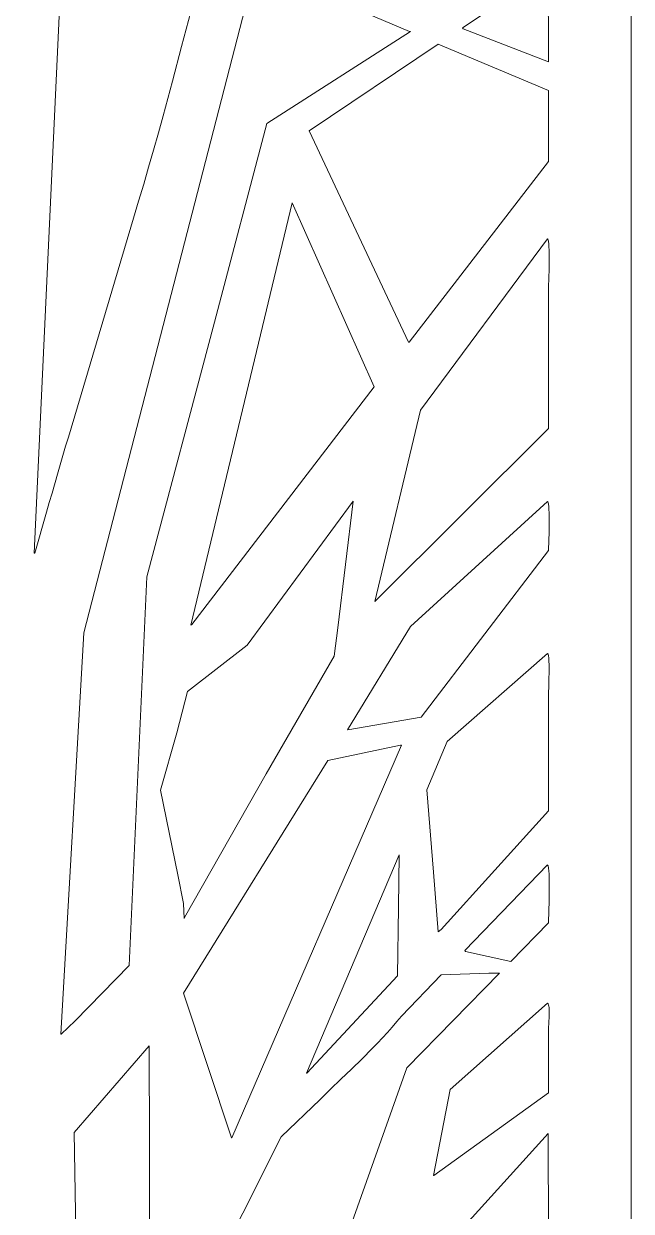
# Model space of a CAD drawing. Header units: centimetres. Extents: x 14.8 to 20.7, y -2.9 to 9.
# Drawn here: x 18.05 to 20.72, y 1.11 to 6.33 of the extents above; entities that cross this region are included whole.
import ezdxf

# ---------------------------------------------------------------- set-up
doc = ezdxf.new("R2010")
doc.units = ezdxf.units.CM
doc.header["$MEASUREMENT"] = 0
doc.layers.add('layer 1', color=7, linetype='Continuous')

msp = doc.modelspace()

# ---------------------------------------------------------------- linework, layer by layer
at = {"layer": 'layer 1', "color": 250, "lineweight": 9}
for points, knots in [([(14.76651, 9.00076), (14.76651, 9.00076), (14.76651, 9.00076), (14.76651, 9.00076), (14.76651, 9.00076), (14.76651, 9.00076), (20.71958, 9.00076), (20.71958, 9.00076), (20.71958, 9.00076), (20.71958, 9.00076), (20.71958, 9.00076), (20.71958, 9.00076), (20.71958, 9.00076), (20.71958, 9.00076), (20.71958, -2.92623), (20.71958, -2.92623), (20.71958, -2.92623), (20.71958, -2.92623), (20.71958, -2.92623), (20.71958, -2.92623), (20.71958, -2.92623), (20.71958, -2.92623), (14.76651, -2.92623), (14.76651, -2.92623), (14.76651, -2.92623), (14.76651, -2.92623), (14.76651, -2.92623), (14.76651, -2.92623), (14.76651, -2.92623), (14.76651, -2.92623), (14.76651, 9.00076), (14.76651, 9.00076), (14.76651, 9.00076), (14.76651, 9.00076), (14.76651, 9.00076), (14.76651, 9.00076)], [0, 0, 0, 0, 0.1, 0.1, 0.1, 0.1, 0.2, 0.2, 0.2, 0.2, 0.3, 0.3, 0.3, 0.3, 0.4, 0.4, 0.4, 0.4, 0.5, 0.5, 0.5, 0.5, 0.6, 0.6, 0.6, 0.6, 0.7, 0.7, 0.7, 0.7, 0.8, 0.8, 0.8, 0.8, 1, 1, 1, 1]), ([(18.25016, 7.33868), (18.25016, 7.33868), (18.25016, 7.33868), (18.25016, 7.33868), (18.25016, 7.33868), (18.25016, 7.33868), (18.09477, 3.99979), (18.09477, 3.99979), (18.09477, 3.99979), (18.09477, 3.99979), (18.09477, 3.99979), (18.09477, 3.99979), (18.09477, 3.99979), (18.09477, 3.99979), (18.09687, 3.99979), (18.09687, 3.99979), (18.09687, 3.99979), (18.09687, 3.99979), (18.09687, 3.99979), (18.09687, 3.99979), (18.09687, 3.99979), (18.09687, 3.99979), (18.09897, 3.99979), (18.09897, 3.99979), (18.09897, 3.99979), (18.09897, 3.99979), (18.09897, 3.99979), (18.09897, 3.99979), (18.09897, 3.99979), (18.09897, 3.99979), (18.14935, 4.18074), (18.14935, 4.18074), (18.14935, 4.18074), (18.14935, 4.18074), (18.14935, 4.18074), (18.14935, 4.18074), (18.14935, 4.18074), (18.14935, 4.18074), (18.16196, 4.22281), (18.16196, 4.22281), (18.16196, 4.22281), (18.16196, 4.22281), (18.17404, 4.26438), (18.17404, 4.26438), (18.17404, 4.26438), (18.17404, 4.26438), (18.19766, 4.34749), (18.19766, 4.34749), (18.19766, 4.34749), (18.19766, 4.34749), (18.2213, 4.42953), (18.2213, 4.42953), (18.2213, 4.42953), (18.2213, 4.42953), (18.23335, 4.47056), (18.23335, 4.47056), (18.23335, 4.47056), (18.23335, 4.47056), (18.24597, 4.51105), (18.24597, 4.51105), (18.24597, 4.51105), (18.24597, 4.51105), (18.24597, 4.51105), (18.24597, 4.51105), (18.24597, 4.51105), (18.24597, 4.51105), (18.53154, 5.47252), (18.53154, 5.47252), (18.53154, 5.47252), (18.53154, 5.47252), (18.53154, 5.47252), (18.53154, 5.47252), (18.53154, 5.47252), (18.53154, 5.47252), (18.55412, 5.54721), (18.55412, 5.54721), (18.55412, 5.54721), (18.55412, 5.54721), (18.57669, 5.62191), (18.57669, 5.62191), (18.57669, 5.62191), (18.57669, 5.62191), (18.5982, 5.69712), (18.5982, 5.69712), (18.5982, 5.69712), (18.5982, 5.69712), (18.61974, 5.77233), (18.61974, 5.77233), (18.61974, 5.77233), (18.61974, 5.77233), (18.64123, 5.84754), (18.64123, 5.84754), (18.64123, 5.84754), (18.64123, 5.84754), (18.66223, 5.92327), (18.66223, 5.92327), (18.66223, 5.92327), (18.66223, 5.92327), (18.7032, 6.07478), (18.7032, 6.07478), (18.7032, 6.07478), (18.7032, 6.07478), (18.74361, 6.22731), (18.74361, 6.22731), (18.74361, 6.22731), (18.74361, 6.22731), (18.78404, 6.37983), (18.78404, 6.37983), (18.78404, 6.37983), (18.78404, 6.37983), (18.86331, 6.68646), (18.86331, 6.68646), (18.86331, 6.68646), (18.86331, 6.68646), (18.86331, 6.68646), (18.86331, 6.68646), (18.86331, 6.68646), (18.86331, 6.68646), (18.99139, 7.23981), (18.99139, 7.23981), (18.99139, 7.23981), (18.99139, 7.23981), (18.99139, 7.23981), (18.99139, 7.23981), (18.99139, 7.23981), (18.99139, 7.23981), (18.9893, 7.24402), (18.9893, 7.24402), (18.9893, 7.24402), (18.9893, 7.24402), (18.9893, 7.24402), (18.9893, 7.24402), (18.9893, 7.24402), (18.9893, 7.24402), (18.25016, 7.33868), (18.25016, 7.33868), (18.25016, 7.33868), (18.25016, 7.33868), (18.25016, 7.33868), (18.25016, 7.33868)], [0, 0, 0, 0, 0.0277778, 0.0277778, 0.0277778, 0.0277778, 0.0555556, 0.0555556, 0.0555556, 0.0555556, 0.0833333, 0.0833333, 0.0833333, 0.0833333, 0.1111111, 0.1111111, 0.1111111, 0.1111111, 0.1388889, 0.1388889, 0.1388889, 0.1388889, 0.1666667, 0.1666667, 0.1666667, 0.1666667, 0.1944444, 0.1944444, 0.1944444, 0.1944444, 0.2222222, 0.2222222, 0.2222222, 0.2222222, 0.25, 0.25, 0.25, 0.25, 0.2777778, 0.2777778, 0.2777778, 0.2777778, 0.3055556, 0.3055556, 0.3055556, 0.3055556, 0.3333333, 0.3333333, 0.3333333, 0.3333333, 0.3611111, 0.3611111, 0.3611111, 0.3611111, 0.3888889, 0.3888889, 0.3888889, 0.3888889, 0.4166667, 0.4166667, 0.4166667, 0.4166667, 0.4444444, 0.4444444, 0.4444444, 0.4444444, 0.4722222, 0.4722222, 0.4722222, 0.4722222, 0.5, 0.5, 0.5, 0.5, 0.5277778, 0.5277778, 0.5277778, 0.5277778, 0.5555556, 0.5555556, 0.5555556, 0.5555556, 0.5833333, 0.5833333, 0.5833333, 0.5833333, 0.6111111, 0.6111111, 0.6111111, 0.6111111, 0.6388889, 0.6388889, 0.6388889, 0.6388889, 0.6666667, 0.6666667, 0.6666667, 0.6666667, 0.6944444, 0.6944444, 0.6944444, 0.6944444, 0.7222222, 0.7222222, 0.7222222, 0.7222222, 0.75, 0.75, 0.75, 0.75, 0.7777778, 0.7777778, 0.7777778, 0.7777778, 0.8055556, 0.8055556, 0.8055556, 0.8055556, 0.8333333, 0.8333333, 0.8333333, 0.8333333, 0.8611111, 0.8611111, 0.8611111, 0.8611111, 0.8888889, 0.8888889, 0.8888889, 0.8888889, 0.9166667, 0.9166667, 0.9166667, 0.9166667, 0.9444444, 0.9444444, 0.9444444, 0.9444444, 1, 1, 1, 1]), ([(19.0691, 6.58129), (19.0691, 6.58129), (19.0691, 6.58129), (19.0691, 6.58129), (19.0691, 6.58129), (19.0691, 6.58129), (18.31317, 3.65055), (18.31317, 3.65055), (18.31317, 3.65055), (18.31317, 3.65055), (18.31317, 3.65055), (18.31317, 3.65055), (18.31317, 3.65055), (18.31317, 3.65055), (18.21235, 1.88538), (18.21235, 1.88538), (18.21235, 1.88538), (18.21235, 1.88538), (18.21235, 1.88538), (18.21235, 1.88538), (18.21235, 1.88538), (18.21235, 1.88538), (18.21446, 1.88538), (18.21446, 1.88538), (18.21446, 1.88538), (18.21446, 1.88538), (18.21446, 1.88538), (18.21446, 1.88538), (18.21446, 1.88538), (18.21446, 1.88538), (18.27535, 1.94428), (18.27535, 1.94428), (18.27535, 1.94428), (18.27535, 1.94428), (18.27535, 1.94428), (18.27535, 1.94428), (18.27535, 1.94428), (18.27535, 1.94428), (18.51264, 2.18834), (18.51264, 2.18834), (18.51264, 2.18834), (18.51264, 2.18834), (18.51264, 2.18834), (18.51264, 2.18834), (18.51264, 2.18834), (18.51264, 2.18834), (18.59034, 3.8967), (18.59034, 3.8967), (18.59034, 3.8967), (18.59034, 3.8967), (18.59034, 3.8967), (18.59034, 3.8967), (18.59034, 3.8967), (18.59034, 3.8967), (18.8885, 5.01597), (18.8885, 5.01597), (18.8885, 5.01597), (18.8885, 5.01597), (18.8885, 5.01597), (18.8885, 5.01597), (18.8885, 5.01597), (18.8885, 5.01597), (19.1174, 5.88911), (19.1174, 5.88911), (19.1174, 5.88911), (19.1174, 5.88911), (19.1174, 5.88911), (19.1174, 5.88911), (19.1174, 5.88911), (19.1174, 5.88911), (19.74944, 6.29305), (19.74944, 6.29305), (19.74944, 6.29305), (19.74944, 6.29305), (19.74944, 6.29305), (19.74944, 6.29305), (19.74944, 6.29305), (19.74944, 6.29305), (19.74527, 6.29305), (19.74527, 6.29305), (19.74527, 6.29305), (19.74527, 6.29305), (19.74527, 6.29305), (19.74527, 6.29305), (19.74527, 6.29305), (19.74527, 6.29305), (19.0691, 6.58129), (19.0691, 6.58129), (19.0691, 6.58129), (19.0691, 6.58129), (19.0691, 6.58129), (19.0691, 6.58129)], [0, 0, 0, 0, 0.0416667, 0.0416667, 0.0416667, 0.0416667, 0.0833333, 0.0833333, 0.0833333, 0.0833333, 0.125, 0.125, 0.125, 0.125, 0.1666667, 0.1666667, 0.1666667, 0.1666667, 0.2083333, 0.2083333, 0.2083333, 0.2083333, 0.25, 0.25, 0.25, 0.25, 0.2916667, 0.2916667, 0.2916667, 0.2916667, 0.3333333, 0.3333333, 0.3333333, 0.3333333, 0.375, 0.375, 0.375, 0.375, 0.4166667, 0.4166667, 0.4166667, 0.4166667, 0.4583333, 0.4583333, 0.4583333, 0.4583333, 0.5, 0.5, 0.5, 0.5, 0.5416667, 0.5416667, 0.5416667, 0.5416667, 0.5833333, 0.5833333, 0.5833333, 0.5833333, 0.625, 0.625, 0.625, 0.625, 0.6666667, 0.6666667, 0.6666667, 0.6666667, 0.7083333, 0.7083333, 0.7083333, 0.7083333, 0.75, 0.75, 0.75, 0.75, 0.7916667, 0.7916667, 0.7916667, 0.7916667, 0.8333333, 0.8333333, 0.8333333, 0.8333333, 0.875, 0.875, 0.875, 0.875, 0.9166667, 0.9166667, 0.9166667, 0.9166667, 1, 1, 1, 1]), ([(20.35421, 6.56235), (20.35421, 6.56235), (20.35421, 6.56235), (20.35421, 6.56235), (20.35421, 6.56235), (20.35421, 6.56235), (19.97835, 6.30987), (19.97835, 6.30987), (19.97835, 6.30987), (19.97835, 6.30987), (19.97835, 6.30987), (19.97835, 6.30987), (19.97835, 6.30987), (19.97835, 6.30987), (19.98044, 6.30566), (19.98044, 6.30566), (19.98044, 6.30566), (19.98044, 6.30566), (19.98044, 6.30566), (19.98044, 6.30566), (19.98044, 6.30566), (19.98044, 6.30566), (20.35633, 6.1605), (20.35633, 6.1605), (20.35633, 6.1605), (20.35633, 6.1605), (20.35633, 6.1605), (20.35633, 6.1605), (20.35633, 6.1605), (20.35633, 6.1605), (20.35421, 6.56235), (20.35421, 6.56235), (20.35421, 6.56235), (20.35421, 6.56235), (20.35421, 6.56235), (20.35421, 6.56235)], [0, 0, 0, 0, 0.1, 0.1, 0.1, 0.1, 0.2, 0.2, 0.2, 0.2, 0.3, 0.3, 0.3, 0.3, 0.4, 0.4, 0.4, 0.4, 0.5, 0.5, 0.5, 0.5, 0.6, 0.6, 0.6, 0.6, 0.7, 0.7, 0.7, 0.7, 0.8, 0.8, 0.8, 0.8, 1, 1, 1, 1]), ([(19.87124, 6.23834), (19.87124, 6.23834), (19.87124, 6.23834), (19.87124, 6.23834), (19.87124, 6.23834), (19.87124, 6.23834), (19.30427, 5.85753), (19.30427, 5.85753), (19.30427, 5.85753), (19.30427, 5.85753), (19.30427, 5.85753), (19.30427, 5.85753), (19.30427, 5.85753), (19.30427, 5.85753), (19.74104, 4.92762), (19.74104, 4.92762), (19.74104, 4.92762), (19.74104, 4.92762), (19.74104, 4.92762), (19.74104, 4.92762), (19.74104, 4.92762), (19.74104, 4.92762), (19.74315, 4.92762), (19.74315, 4.92762), (19.74315, 4.92762), (19.74315, 4.92762), (19.74315, 4.92762), (19.74315, 4.92762), (19.74315, 4.92762), (19.74315, 4.92762), (20.35633, 5.7229), (20.35633, 5.7229), (20.35633, 5.7229), (20.35633, 5.7229), (20.35633, 5.7229), (20.35633, 5.7229), (20.35633, 5.7229), (20.35633, 5.7229), (20.35633, 6.03425), (20.35633, 6.03425), (20.35633, 6.03425), (20.35633, 6.03425), (20.35633, 6.03425), (20.35633, 6.03425), (20.35633, 6.03425), (20.35633, 6.03425), (19.87124, 6.23834), (19.87124, 6.23834), (19.87124, 6.23834), (19.87124, 6.23834), (19.87124, 6.23834), (19.87124, 6.23834)], [0, 0, 0, 0, 0.0714286, 0.0714286, 0.0714286, 0.0714286, 0.1428571, 0.1428571, 0.1428571, 0.1428571, 0.2142857, 0.2142857, 0.2142857, 0.2142857, 0.2857143, 0.2857143, 0.2857143, 0.2857143, 0.3571429, 0.3571429, 0.3571429, 0.3571429, 0.4285714, 0.4285714, 0.4285714, 0.4285714, 0.5, 0.5, 0.5, 0.5, 0.5714286, 0.5714286, 0.5714286, 0.5714286, 0.6428571, 0.6428571, 0.6428571, 0.6428571, 0.7142857, 0.7142857, 0.7142857, 0.7142857, 0.7857143, 0.7857143, 0.7857143, 0.7857143, 0.8571429, 0.8571429, 0.8571429, 0.8571429, 1, 1, 1, 1]), ([(19.22868, 5.53984), (19.22868, 5.53984), (19.22868, 5.53984), (19.22868, 5.53984), (19.22868, 5.53984), (19.22868, 5.53984), (18.78354, 3.68422), (18.78354, 3.68422), (18.78354, 3.68422), (18.78354, 3.68422), (18.78354, 3.68422), (18.78354, 3.68422), (18.78354, 3.68422), (18.78354, 3.68422), (18.78772, 3.68634), (18.78772, 3.68634), (18.78772, 3.68634), (18.78772, 3.68634), (18.78772, 3.68634), (18.78772, 3.68634), (18.78772, 3.68634), (18.78772, 3.68634), (19.58985, 4.73196), (19.58985, 4.73196), (19.58985, 4.73196), (19.58985, 4.73196), (19.58985, 4.73196), (19.58985, 4.73196), (19.58985, 4.73196), (19.58985, 4.73196), (19.22868, 5.53984), (19.22868, 5.53984), (19.22868, 5.53984), (19.22868, 5.53984), (19.22868, 5.53984), (19.22868, 5.53984)], [0, 0, 0, 0, 0.1, 0.1, 0.1, 0.1, 0.2, 0.2, 0.2, 0.2, 0.3, 0.3, 0.3, 0.3, 0.4, 0.4, 0.4, 0.4, 0.5, 0.5, 0.5, 0.5, 0.6, 0.6, 0.6, 0.6, 0.7, 0.7, 0.7, 0.7, 0.8, 0.8, 0.8, 0.8, 1, 1, 1, 1]), ([(20.35211, 5.38207), (20.35211, 5.38207), (20.35211, 5.38207), (20.35211, 5.38207), (20.35211, 5.38207), (20.35211, 5.38207), (19.79354, 4.62885), (19.79354, 4.62885), (19.79354, 4.62885), (19.79354, 4.62885), (19.79354, 4.62885), (19.79354, 4.62885), (19.79354, 4.62885), (19.79354, 4.62885), (19.59196, 3.78732), (19.59196, 3.78732), (19.59196, 3.78732), (19.59196, 3.78732), (19.59196, 3.78732), (19.59196, 3.78732), (19.59196, 3.78732), (19.59196, 3.78732), (20.35633, 4.54892), (20.35633, 4.54892), (20.35633, 4.54892), (20.35633, 4.54892), (20.35633, 4.54892), (20.35633, 4.54892), (20.35633, 4.54892), (20.35633, 4.54892), (20.35633, 5.16747), (20.35633, 5.16747), (20.35633, 5.16747), (20.35633, 5.16747), (20.35633, 5.16747), (20.35633, 5.16747), (20.35633, 5.16747), (20.35633, 5.16747), (20.35735, 5.21322), (20.35735, 5.21322), (20.35735, 5.21322), (20.35735, 5.21322), (20.3584, 5.24638), (20.3584, 5.24638), (20.3584, 5.24638), (20.3584, 5.24638), (20.35893, 5.28213), (20.35893, 5.28213), (20.35893, 5.28213), (20.35893, 5.28213), (20.35893, 5.31684), (20.35893, 5.31684), (20.35893, 5.31684), (20.35893, 5.31684), (20.35893, 5.33263), (20.35893, 5.33263), (20.35893, 5.33263), (20.35893, 5.33263), (20.35788, 5.34735), (20.35788, 5.34735), (20.35788, 5.34735), (20.35788, 5.34735), (20.35735, 5.35996), (20.35735, 5.35996), (20.35735, 5.35996), (20.35735, 5.35996), (20.35578, 5.36996), (20.35578, 5.36996), (20.35578, 5.36996), (20.35578, 5.36996), (20.35421, 5.37785), (20.35421, 5.37785), (20.35421, 5.37785), (20.35421, 5.37785), (20.35314, 5.38049), (20.35314, 5.38049), (20.35314, 5.38049), (20.35314, 5.38049), (20.35211, 5.38207), (20.35211, 5.38207), (20.35211, 5.38207), (20.35211, 5.38207), (20.35211, 5.38207), (20.35211, 5.38207)], [0, 0, 0, 0, 0.0454545, 0.0454545, 0.0454545, 0.0454545, 0.0909091, 0.0909091, 0.0909091, 0.0909091, 0.1363636, 0.1363636, 0.1363636, 0.1363636, 0.1818182, 0.1818182, 0.1818182, 0.1818182, 0.2272727, 0.2272727, 0.2272727, 0.2272727, 0.2727273, 0.2727273, 0.2727273, 0.2727273, 0.3181818, 0.3181818, 0.3181818, 0.3181818, 0.3636364, 0.3636364, 0.3636364, 0.3636364, 0.4090909, 0.4090909, 0.4090909, 0.4090909, 0.4545455, 0.4545455, 0.4545455, 0.4545455, 0.5, 0.5, 0.5, 0.5, 0.5454545, 0.5454545, 0.5454545, 0.5454545, 0.5909091, 0.5909091, 0.5909091, 0.5909091, 0.6363636, 0.6363636, 0.6363636, 0.6363636, 0.6818182, 0.6818182, 0.6818182, 0.6818182, 0.7272727, 0.7272727, 0.7272727, 0.7272727, 0.7727273, 0.7727273, 0.7727273, 0.7727273, 0.8181818, 0.8181818, 0.8181818, 0.8181818, 0.8636364, 0.8636364, 0.8636364, 0.8636364, 0.9090909, 0.9090909, 0.9090909, 0.9090909, 1, 1, 1, 1]), ([(19.49747, 4.22912), (19.49747, 4.22912), (19.49747, 4.22912), (19.49747, 4.22912), (19.49747, 4.22912), (19.49747, 4.22912), (19.03131, 3.59584), (19.03131, 3.59584), (19.03131, 3.59584), (19.03131, 3.59584), (19.03131, 3.59584), (19.03131, 3.59584), (19.03131, 3.59584), (19.03131, 3.59584), (18.76881, 3.39177), (18.76881, 3.39177), (18.76881, 3.39177), (18.76881, 3.39177), (18.76881, 3.39177), (18.76881, 3.39177), (18.76881, 3.39177), (18.76881, 3.39177), (18.72263, 3.21083), (18.72263, 3.21083), (18.72263, 3.21083), (18.72263, 3.21083), (18.72263, 3.21083), (18.72263, 3.21083), (18.72263, 3.21083), (18.72263, 3.21083), (18.65122, 2.95838), (18.65122, 2.95838), (18.65122, 2.95838), (18.65122, 2.95838), (18.65122, 2.95838), (18.65122, 2.95838), (18.65122, 2.95838), (18.65122, 2.95838), (18.72681, 2.58599), (18.72681, 2.58599), (18.72681, 2.58599), (18.72681, 2.58599), (18.72681, 2.58599), (18.72681, 2.58599), (18.72681, 2.58599), (18.72681, 2.58599), (18.752, 2.45976), (18.752, 2.45976), (18.752, 2.45976), (18.752, 2.45976), (18.752, 2.45976), (18.752, 2.45976), (18.752, 2.45976), (18.752, 2.45976), (18.75413, 2.39454), (18.75413, 2.39454), (18.75413, 2.39454), (18.75413, 2.39454), (18.75413, 2.39454), (18.75413, 2.39454), (18.75413, 2.39454), (18.75413, 2.39454), (18.75622, 2.39875), (18.75622, 2.39875), (18.75622, 2.39875), (18.75622, 2.39875), (18.75622, 2.39875), (18.75622, 2.39875), (18.75622, 2.39875), (18.75622, 2.39875), (19.11529, 3.02991), (19.11529, 3.02991), (19.11529, 3.02991), (19.11529, 3.02991), (19.11529, 3.02991), (19.11529, 3.02991), (19.11529, 3.02991), (19.11529, 3.02991), (19.41346, 3.54745), (19.41346, 3.54745), (19.41346, 3.54745), (19.41346, 3.54745), (19.41346, 3.54745), (19.41346, 3.54745), (19.41346, 3.54745), (19.41346, 3.54745), (19.43028, 3.67159), (19.43028, 3.67159), (19.43028, 3.67159), (19.43028, 3.67159), (19.43028, 3.67159), (19.43028, 3.67159), (19.43028, 3.67159), (19.43028, 3.67159), (19.49747, 4.22912), (19.49747, 4.22912), (19.49747, 4.22912), (19.49747, 4.22912), (19.49747, 4.22912), (19.49747, 4.22912)], [0, 0, 0, 0, 0.0384615, 0.0384615, 0.0384615, 0.0384615, 0.0769231, 0.0769231, 0.0769231, 0.0769231, 0.1153846, 0.1153846, 0.1153846, 0.1153846, 0.1538462, 0.1538462, 0.1538462, 0.1538462, 0.1923077, 0.1923077, 0.1923077, 0.1923077, 0.2307692, 0.2307692, 0.2307692, 0.2307692, 0.2692308, 0.2692308, 0.2692308, 0.2692308, 0.3076923, 0.3076923, 0.3076923, 0.3076923, 0.3461538, 0.3461538, 0.3461538, 0.3461538, 0.3846154, 0.3846154, 0.3846154, 0.3846154, 0.4230769, 0.4230769, 0.4230769, 0.4230769, 0.4615385, 0.4615385, 0.4615385, 0.4615385, 0.5, 0.5, 0.5, 0.5, 0.5384615, 0.5384615, 0.5384615, 0.5384615, 0.5769231, 0.5769231, 0.5769231, 0.5769231, 0.6153846, 0.6153846, 0.6153846, 0.6153846, 0.6538462, 0.6538462, 0.6538462, 0.6538462, 0.6923077, 0.6923077, 0.6923077, 0.6923077, 0.7307692, 0.7307692, 0.7307692, 0.7307692, 0.7692308, 0.7692308, 0.7692308, 0.7692308, 0.8076923, 0.8076923, 0.8076923, 0.8076923, 0.8461538, 0.8461538, 0.8461538, 0.8461538, 0.8846154, 0.8846154, 0.8846154, 0.8846154, 0.9230769, 0.9230769, 0.9230769, 0.9230769, 1, 1, 1, 1]), ([(20.35211, 4.22702), (20.35211, 4.22702), (20.35211, 4.22702), (20.35211, 4.22702), (20.35211, 4.22702), (20.35211, 4.22702), (19.74944, 3.6779), (19.74944, 3.6779), (19.74944, 3.6779), (19.74944, 3.6779), (19.74944, 3.6779), (19.74944, 3.6779), (19.74944, 3.6779), (19.74944, 3.6779), (19.47227, 3.22345), (19.47227, 3.22345), (19.47227, 3.22345), (19.47227, 3.22345), (19.47227, 3.22345), (19.47227, 3.22345), (19.47227, 3.22345), (19.47227, 3.22345), (19.47436, 3.22345), (19.47436, 3.22345), (19.47436, 3.22345), (19.47436, 3.22345), (19.47436, 3.22345), (19.47436, 3.22345), (19.47436, 3.22345), (19.47436, 3.22345), (19.79563, 3.28026), (19.79563, 3.28026), (19.79563, 3.28026), (19.79563, 3.28026), (19.79563, 3.28026), (19.79563, 3.28026), (19.79563, 3.28026), (19.79563, 3.28026), (20.35633, 4.01242), (20.35633, 4.01242), (20.35633, 4.01242), (20.35633, 4.01242), (20.35633, 4.01242), (20.35633, 4.01242), (20.35633, 4.01242), (20.35633, 4.01242), (20.35735, 4.05818), (20.35735, 4.05818), (20.35735, 4.05818), (20.35735, 4.05818), (20.3584, 4.09131), (20.3584, 4.09131), (20.3584, 4.09131), (20.3584, 4.09131), (20.35893, 4.12708), (20.35893, 4.12708), (20.35893, 4.12708), (20.35893, 4.12708), (20.35893, 4.1618), (20.35893, 4.1618), (20.35893, 4.1618), (20.35893, 4.1618), (20.3584, 4.17812), (20.3584, 4.17812), (20.3584, 4.17812), (20.3584, 4.17812), (20.35788, 4.19229), (20.35788, 4.19229), (20.35788, 4.19229), (20.35788, 4.19229), (20.35684, 4.20492), (20.35684, 4.20492), (20.35684, 4.20492), (20.35684, 4.20492), (20.35578, 4.21544), (20.35578, 4.21544), (20.35578, 4.21544), (20.35578, 4.21544), (20.35421, 4.22281), (20.35421, 4.22281), (20.35421, 4.22281), (20.35421, 4.22281), (20.35314, 4.22545), (20.35314, 4.22545), (20.35314, 4.22545), (20.35314, 4.22545), (20.35211, 4.22702), (20.35211, 4.22702), (20.35211, 4.22702), (20.35211, 4.22702), (20.35211, 4.22702), (20.35211, 4.22702)], [0, 0, 0, 0, 0.0416667, 0.0416667, 0.0416667, 0.0416667, 0.0833333, 0.0833333, 0.0833333, 0.0833333, 0.125, 0.125, 0.125, 0.125, 0.1666667, 0.1666667, 0.1666667, 0.1666667, 0.2083333, 0.2083333, 0.2083333, 0.2083333, 0.25, 0.25, 0.25, 0.25, 0.2916667, 0.2916667, 0.2916667, 0.2916667, 0.3333333, 0.3333333, 0.3333333, 0.3333333, 0.375, 0.375, 0.375, 0.375, 0.4166667, 0.4166667, 0.4166667, 0.4166667, 0.4583333, 0.4583333, 0.4583333, 0.4583333, 0.5, 0.5, 0.5, 0.5, 0.5416667, 0.5416667, 0.5416667, 0.5416667, 0.5833333, 0.5833333, 0.5833333, 0.5833333, 0.625, 0.625, 0.625, 0.625, 0.6666667, 0.6666667, 0.6666667, 0.6666667, 0.7083333, 0.7083333, 0.7083333, 0.7083333, 0.75, 0.75, 0.75, 0.75, 0.7916667, 0.7916667, 0.7916667, 0.7916667, 0.8333333, 0.8333333, 0.8333333, 0.8333333, 0.875, 0.875, 0.875, 0.875, 0.9166667, 0.9166667, 0.9166667, 0.9166667, 1, 1, 1, 1]), ([(20.35211, 3.56007), (20.35211, 3.56007), (20.35211, 3.56007), (20.35211, 3.56007), (20.35211, 3.56007), (20.35211, 3.56007), (19.91112, 3.17295), (19.91112, 3.17295), (19.91112, 3.17295), (19.91112, 3.17295), (19.91112, 3.17295), (19.91112, 3.17295), (19.91112, 3.17295), (19.91112, 3.17295), (19.82084, 2.96048), (19.82084, 2.96048), (19.82084, 2.96048), (19.82084, 2.96048), (19.82084, 2.96048), (19.82084, 2.96048), (19.82084, 2.96048), (19.82084, 2.96048), (19.85025, 2.5986), (19.85025, 2.5986), (19.85025, 2.5986), (19.85025, 2.5986), (19.85025, 2.5986), (19.85025, 2.5986), (19.85025, 2.5986), (19.85025, 2.5986), (19.87124, 2.33564), (19.87124, 2.33564), (19.87124, 2.33564), (19.87124, 2.33564), (19.87124, 2.33564), (19.87124, 2.33564), (19.87124, 2.33564), (19.87124, 2.33564), (19.88385, 2.34614), (19.88385, 2.34614), (19.88385, 2.34614), (19.88385, 2.34614), (19.88385, 2.34614), (19.88385, 2.34614), (19.88385, 2.34614), (19.88385, 2.34614), (20.35633, 2.8679), (20.35633, 2.8679), (20.35633, 2.8679), (20.35633, 2.8679), (20.35633, 2.8679), (20.35633, 2.8679), (20.35633, 2.8679), (20.35633, 2.8679), (20.35633, 3.38125), (20.35633, 3.38125), (20.35633, 3.38125), (20.35633, 3.38125), (20.35633, 3.38125), (20.35633, 3.38125), (20.35633, 3.38125), (20.35633, 3.38125), (20.35735, 3.42018), (20.35735, 3.42018), (20.35735, 3.42018), (20.35735, 3.42018), (20.35788, 3.44755), (20.35788, 3.44755), (20.35788, 3.44755), (20.35788, 3.44755), (20.3584, 3.47697), (20.3584, 3.47697), (20.3584, 3.47697), (20.3584, 3.47697), (20.3584, 3.50538), (20.3584, 3.50538), (20.3584, 3.50538), (20.3584, 3.50538), (20.35788, 3.53062), (20.35788, 3.53062), (20.35788, 3.53062), (20.35788, 3.53062), (20.35684, 3.54113), (20.35684, 3.54113), (20.35684, 3.54113), (20.35684, 3.54113), (20.35578, 3.54956), (20.35578, 3.54956), (20.35578, 3.54956), (20.35578, 3.54956), (20.35421, 3.55641), (20.35421, 3.55641), (20.35421, 3.55641), (20.35421, 3.55641), (20.35314, 3.5585), (20.35314, 3.5585), (20.35314, 3.5585), (20.35314, 3.5585), (20.35211, 3.56007), (20.35211, 3.56007), (20.35211, 3.56007), (20.35211, 3.56007), (20.35211, 3.56007), (20.35211, 3.56007)], [0, 0, 0, 0, 0.037037, 0.037037, 0.037037, 0.037037, 0.0740741, 0.0740741, 0.0740741, 0.0740741, 0.1111111, 0.1111111, 0.1111111, 0.1111111, 0.1481481, 0.1481481, 0.1481481, 0.1481481, 0.1851852, 0.1851852, 0.1851852, 0.1851852, 0.2222222, 0.2222222, 0.2222222, 0.2222222, 0.2592593, 0.2592593, 0.2592593, 0.2592593, 0.2962963, 0.2962963, 0.2962963, 0.2962963, 0.3333333, 0.3333333, 0.3333333, 0.3333333, 0.3703704, 0.3703704, 0.3703704, 0.3703704, 0.4074074, 0.4074074, 0.4074074, 0.4074074, 0.4444444, 0.4444444, 0.4444444, 0.4444444, 0.4814815, 0.4814815, 0.4814815, 0.4814815, 0.5185185, 0.5185185, 0.5185185, 0.5185185, 0.5555556, 0.5555556, 0.5555556, 0.5555556, 0.5925926, 0.5925926, 0.5925926, 0.5925926, 0.6296296, 0.6296296, 0.6296296, 0.6296296, 0.6666667, 0.6666667, 0.6666667, 0.6666667, 0.7037037, 0.7037037, 0.7037037, 0.7037037, 0.7407407, 0.7407407, 0.7407407, 0.7407407, 0.7777778, 0.7777778, 0.7777778, 0.7777778, 0.8148148, 0.8148148, 0.8148148, 0.8148148, 0.8518519, 0.8518519, 0.8518519, 0.8518519, 0.8888889, 0.8888889, 0.8888889, 0.8888889, 0.9259259, 0.9259259, 0.9259259, 0.9259259, 1, 1, 1, 1]), ([(19.70535, 3.15614), (19.70535, 3.15614), (19.70535, 3.15614), (19.70535, 3.15614), (19.70535, 3.15614), (19.70535, 3.15614), (19.38618, 3.08883), (19.38618, 3.08883), (19.38618, 3.08883), (19.38618, 3.08883), (19.38618, 3.08883), (19.38618, 3.08883), (19.38618, 3.08883), (19.38618, 3.08883), (18.752, 2.06631), (18.752, 2.06631), (18.752, 2.06631), (18.752, 2.06631), (18.752, 2.06631), (18.752, 2.06631), (18.752, 2.06631), (18.752, 2.06631), (18.96202, 1.43095), (18.96202, 1.43095), (18.96202, 1.43095), (18.96202, 1.43095), (18.96202, 1.43095), (18.96202, 1.43095), (18.96202, 1.43095), (18.96202, 1.43095), (18.96409, 1.43095), (18.96409, 1.43095), (18.96409, 1.43095), (18.96409, 1.43095), (18.96409, 1.43095), (18.96409, 1.43095), (18.96409, 1.43095), (18.96409, 1.43095), (19.70955, 3.15614), (19.70955, 3.15614), (19.70955, 3.15614), (19.70955, 3.15614), (19.70955, 3.15614), (19.70955, 3.15614), (19.70955, 3.15614), (19.70955, 3.15614), (19.70535, 3.15614), (19.70535, 3.15614), (19.70535, 3.15614), (19.70535, 3.15614), (19.70535, 3.15614), (19.70535, 3.15614)], [0, 0, 0, 0, 0.0714286, 0.0714286, 0.0714286, 0.0714286, 0.1428571, 0.1428571, 0.1428571, 0.1428571, 0.2142857, 0.2142857, 0.2142857, 0.2142857, 0.2857143, 0.2857143, 0.2857143, 0.2857143, 0.3571429, 0.3571429, 0.3571429, 0.3571429, 0.4285714, 0.4285714, 0.4285714, 0.4285714, 0.5, 0.5, 0.5, 0.5, 0.5714286, 0.5714286, 0.5714286, 0.5714286, 0.6428571, 0.6428571, 0.6428571, 0.6428571, 0.7142857, 0.7142857, 0.7142857, 0.7142857, 0.7857143, 0.7857143, 0.7857143, 0.7857143, 0.8571429, 0.8571429, 0.8571429, 0.8571429, 1, 1, 1, 1]), ([(19.69906, 2.67434), (19.69906, 2.67434), (19.69906, 2.67434), (19.69906, 2.67434), (19.69906, 2.67434), (19.69906, 2.67434), (19.29169, 1.71497), (19.29169, 1.71497), (19.29169, 1.71497), (19.29169, 1.71497), (19.29169, 1.71497), (19.29169, 1.71497), (19.29169, 1.71497), (19.29169, 1.71497), (19.29379, 1.71497), (19.29379, 1.71497), (19.29379, 1.71497), (19.29379, 1.71497), (19.29379, 1.71497), (19.29379, 1.71497), (19.29379, 1.71497), (19.29379, 1.71497), (19.69277, 2.14205), (19.69277, 2.14205), (19.69277, 2.14205), (19.69277, 2.14205), (19.69277, 2.14205), (19.69277, 2.14205), (19.69277, 2.14205), (19.69277, 2.14205), (19.69695, 2.44502), (19.69695, 2.44502), (19.69695, 2.44502), (19.69695, 2.44502), (19.69695, 2.44502), (19.69695, 2.44502), (19.69695, 2.44502), (19.69695, 2.44502), (19.69906, 2.67434), (19.69906, 2.67434), (19.69906, 2.67434), (19.69906, 2.67434), (19.69906, 2.67434), (19.69906, 2.67434)], [0, 0, 0, 0, 0.0833333, 0.0833333, 0.0833333, 0.0833333, 0.1666667, 0.1666667, 0.1666667, 0.1666667, 0.25, 0.25, 0.25, 0.25, 0.3333333, 0.3333333, 0.3333333, 0.3333333, 0.4166667, 0.4166667, 0.4166667, 0.4166667, 0.5, 0.5, 0.5, 0.5, 0.5833333, 0.5833333, 0.5833333, 0.5833333, 0.6666667, 0.6666667, 0.6666667, 0.6666667, 0.75, 0.75, 0.75, 0.75, 0.8333333, 0.8333333, 0.8333333, 0.8333333, 1, 1, 1, 1]), ([(20.35211, 2.63016), (20.35211, 2.63016), (20.35211, 2.63016), (20.35211, 2.63016), (20.35211, 2.63016), (20.35211, 2.63016), (19.98884, 2.25355), (19.98884, 2.25355), (19.98884, 2.25355), (19.98884, 2.25355), (19.98884, 2.25355), (19.98884, 2.25355), (19.98884, 2.25355), (19.98884, 2.25355), (19.99093, 2.24935), (19.99093, 2.24935), (19.99093, 2.24935), (19.99093, 2.24935), (19.99093, 2.24935), (19.99093, 2.24935), (19.99093, 2.24935), (19.99093, 2.24935), (20.19043, 2.20518), (20.19043, 2.20518), (20.19043, 2.20518), (20.19043, 2.20518), (20.19043, 2.20518), (20.19043, 2.20518), (20.19043, 2.20518), (20.19043, 2.20518), (20.35633, 2.37559), (20.35633, 2.37559), (20.35633, 2.37559), (20.35633, 2.37559), (20.35633, 2.37559), (20.35633, 2.37559), (20.35633, 2.37559), (20.35633, 2.37559), (20.35788, 2.42925), (20.35788, 2.42925), (20.35788, 2.42925), (20.35788, 2.42925), (20.3584, 2.46868), (20.3584, 2.46868), (20.3584, 2.46868), (20.3584, 2.46868), (20.35948, 2.5113), (20.35948, 2.5113), (20.35948, 2.5113), (20.35948, 2.5113), (20.35948, 2.55284), (20.35948, 2.55284), (20.35948, 2.55284), (20.35948, 2.55284), (20.35893, 2.57231), (20.35893, 2.57231), (20.35893, 2.57231), (20.35893, 2.57231), (20.3584, 2.58966), (20.3584, 2.58966), (20.3584, 2.58966), (20.3584, 2.58966), (20.35735, 2.6044), (20.35735, 2.6044), (20.35735, 2.6044), (20.35735, 2.6044), (20.35578, 2.61648), (20.35578, 2.61648), (20.35578, 2.61648), (20.35578, 2.61648), (20.35421, 2.62541), (20.35421, 2.62541), (20.35421, 2.62541), (20.35421, 2.62541), (20.35314, 2.62807), (20.35314, 2.62807), (20.35314, 2.62807), (20.35314, 2.62807), (20.35211, 2.63016), (20.35211, 2.63016), (20.35211, 2.63016), (20.35211, 2.63016), (20.35211, 2.63016), (20.35211, 2.63016)], [0, 0, 0, 0, 0.0454545, 0.0454545, 0.0454545, 0.0454545, 0.0909091, 0.0909091, 0.0909091, 0.0909091, 0.1363636, 0.1363636, 0.1363636, 0.1363636, 0.1818182, 0.1818182, 0.1818182, 0.1818182, 0.2272727, 0.2272727, 0.2272727, 0.2272727, 0.2727273, 0.2727273, 0.2727273, 0.2727273, 0.3181818, 0.3181818, 0.3181818, 0.3181818, 0.3636364, 0.3636364, 0.3636364, 0.3636364, 0.4090909, 0.4090909, 0.4090909, 0.4090909, 0.4545455, 0.4545455, 0.4545455, 0.4545455, 0.5, 0.5, 0.5, 0.5, 0.5454545, 0.5454545, 0.5454545, 0.5454545, 0.5909091, 0.5909091, 0.5909091, 0.5909091, 0.6363636, 0.6363636, 0.6363636, 0.6363636, 0.6818182, 0.6818182, 0.6818182, 0.6818182, 0.7272727, 0.7272727, 0.7272727, 0.7272727, 0.7727273, 0.7727273, 0.7727273, 0.7727273, 0.8181818, 0.8181818, 0.8181818, 0.8181818, 0.8636364, 0.8636364, 0.8636364, 0.8636364, 0.9090909, 0.9090909, 0.9090909, 0.9090909, 1, 1, 1, 1]), ([(20.09382, 2.15469), (20.09382, 2.15469), (20.09382, 2.15469), (20.09382, 2.15469), (20.09382, 2.15469), (20.09382, 2.15469), (19.88385, 2.14626), (19.88385, 2.14626), (19.88385, 2.14626), (19.88385, 2.14626), (19.88385, 2.14626), (19.88385, 2.14626), (19.88385, 2.14626), (19.88385, 2.14626), (19.70955, 1.96532), (19.70955, 1.96532), (19.70955, 1.96532), (19.70955, 1.96532), (19.70955, 1.96532), (19.70955, 1.96532), (19.70955, 1.96532), (19.70955, 1.96532), (19.6896, 1.94115), (19.6896, 1.94115), (19.6896, 1.94115), (19.6896, 1.94115), (19.66862, 1.91695), (19.66862, 1.91695), (19.66862, 1.91695), (19.66862, 1.91695), (19.64761, 1.89328), (19.64761, 1.89328), (19.64761, 1.89328), (19.64761, 1.89328), (19.62609, 1.8696), (19.62609, 1.8696), (19.62609, 1.8696), (19.62609, 1.8696), (19.60404, 1.84645), (19.60404, 1.84645), (19.60404, 1.84645), (19.60404, 1.84645), (19.58147, 1.82332), (19.58147, 1.82332), (19.58147, 1.82332), (19.58147, 1.82332), (19.5363, 1.77755), (19.5363, 1.77755), (19.5363, 1.77755), (19.5363, 1.77755), (19.49012, 1.73285), (19.49012, 1.73285), (19.49012, 1.73285), (19.49012, 1.73285), (19.44393, 1.68815), (19.44393, 1.68815), (19.44393, 1.68815), (19.44393, 1.68815), (19.39773, 1.64396), (19.39773, 1.64396), (19.39773, 1.64396), (19.39773, 1.64396), (19.35258, 1.59925), (19.35258, 1.59925), (19.35258, 1.59925), (19.35258, 1.59925), (19.35258, 1.59925), (19.35258, 1.59925), (19.35258, 1.59925), (19.35258, 1.59925), (19.18039, 1.43514), (19.18039, 1.43514), (19.18039, 1.43514), (19.18039, 1.43514), (19.18039, 1.43514), (19.18039, 1.43514), (19.18039, 1.43514), (19.18039, 1.43514), (19.01241, 1.09853), (19.01241, 1.09853), (19.01241, 1.09853), (19.01241, 1.09853), (19.01241, 1.09853), (19.01241, 1.09853), (19.01241, 1.09853), (19.01241, 1.09853), (18.86121, 0.81028), (18.86121, 0.81028), (18.86121, 0.81028), (18.86121, 0.81028), (18.86121, 0.81028), (18.86121, 0.81028), (18.86121, 0.81028), (18.86121, 0.81028), (18.72053, 0.41897), (18.72053, 0.41897), (18.72053, 0.41897), (18.72053, 0.41897), (18.72053, 0.41897), (18.72053, 0.41897), (18.72053, 0.41897), (18.72053, 0.41897), (18.50213, -0.17641), (18.50213, -0.17641), (18.50213, -0.17641), (18.50213, -0.17641), (18.50213, -0.17641), (18.50213, -0.17641), (18.50213, -0.17641), (18.50213, -0.17641), (18.16615, -1.08952), (18.16615, -1.08952), (18.16615, -1.08952), (18.16615, -1.08952), (18.16615, -1.08952), (18.16615, -1.08952), (18.16615, -1.08952), (18.16615, -1.08952), (18.16826, -1.08952), (18.16826, -1.08952), (18.16826, -1.08952), (18.16826, -1.08952), (18.16826, -1.08952), (18.16826, -1.08952), (18.16826, -1.08952), (18.16826, -1.08952), (18.16826, -1.08532), (18.16826, -1.08532), (18.16826, -1.08532), (18.16826, -1.08532), (18.16826, -1.08532), (18.16826, -1.08532), (18.16826, -1.08532), (18.16826, -1.08532), (19.35468, 0.67355), (19.35468, 0.67355), (19.35468, 0.67355), (19.35468, 0.67355), (19.35468, 0.67355), (19.35468, 0.67355), (19.35468, 0.67355), (19.35468, 0.67355), (19.73265, 1.73811), (19.73265, 1.73811), (19.73265, 1.73811), (19.73265, 1.73811), (19.73265, 1.73811), (19.73265, 1.73811), (19.73265, 1.73811), (19.73265, 1.73811), (20.14002, 2.15469), (20.14002, 2.15469), (20.14002, 2.15469), (20.14002, 2.15469), (20.14002, 2.15469), (20.14002, 2.15469), (20.14002, 2.15469), (20.14002, 2.15469), (20.09382, 2.15469), (20.09382, 2.15469), (20.09382, 2.15469), (20.09382, 2.15469), (20.09382, 2.15469), (20.09382, 2.15469)], [0, 0, 0, 0, 0.0238095, 0.0238095, 0.0238095, 0.0238095, 0.047619, 0.047619, 0.047619, 0.047619, 0.0714286, 0.0714286, 0.0714286, 0.0714286, 0.0952381, 0.0952381, 0.0952381, 0.0952381, 0.1190476, 0.1190476, 0.1190476, 0.1190476, 0.1428571, 0.1428571, 0.1428571, 0.1428571, 0.1666667, 0.1666667, 0.1666667, 0.1666667, 0.1904762, 0.1904762, 0.1904762, 0.1904762, 0.2142857, 0.2142857, 0.2142857, 0.2142857, 0.2380952, 0.2380952, 0.2380952, 0.2380952, 0.2619048, 0.2619048, 0.2619048, 0.2619048, 0.2857143, 0.2857143, 0.2857143, 0.2857143, 0.3095238, 0.3095238, 0.3095238, 0.3095238, 0.3333333, 0.3333333, 0.3333333, 0.3333333, 0.3571429, 0.3571429, 0.3571429, 0.3571429, 0.3809524, 0.3809524, 0.3809524, 0.3809524, 0.4047619, 0.4047619, 0.4047619, 0.4047619, 0.4285714, 0.4285714, 0.4285714, 0.4285714, 0.452381, 0.452381, 0.452381, 0.452381, 0.4761905, 0.4761905, 0.4761905, 0.4761905, 0.5, 0.5, 0.5, 0.5, 0.5238095, 0.5238095, 0.5238095, 0.5238095, 0.547619, 0.547619, 0.547619, 0.547619, 0.5714286, 0.5714286, 0.5714286, 0.5714286, 0.5952381, 0.5952381, 0.5952381, 0.5952381, 0.6190476, 0.6190476, 0.6190476, 0.6190476, 0.6428571, 0.6428571, 0.6428571, 0.6428571, 0.6666667, 0.6666667, 0.6666667, 0.6666667, 0.6904762, 0.6904762, 0.6904762, 0.6904762, 0.7142857, 0.7142857, 0.7142857, 0.7142857, 0.7380952, 0.7380952, 0.7380952, 0.7380952, 0.7619048, 0.7619048, 0.7619048, 0.7619048, 0.7857143, 0.7857143, 0.7857143, 0.7857143, 0.8095238, 0.8095238, 0.8095238, 0.8095238, 0.8333333, 0.8333333, 0.8333333, 0.8333333, 0.8571429, 0.8571429, 0.8571429, 0.8571429, 0.8809524, 0.8809524, 0.8809524, 0.8809524, 0.9047619, 0.9047619, 0.9047619, 0.9047619, 0.9285714, 0.9285714, 0.9285714, 0.9285714, 0.952381, 0.952381, 0.952381, 0.952381, 1, 1, 1, 1]), ([(20.35211, 2.02214), (20.35211, 2.02214), (20.35211, 2.02214), (20.35211, 2.02214), (20.35211, 2.02214), (20.35211, 2.02214), (19.92374, 1.64344), (19.92374, 1.64344), (19.92374, 1.64344), (19.92374, 1.64344), (19.92374, 1.64344), (19.92374, 1.64344), (19.92374, 1.64344), (19.92374, 1.64344), (19.85025, 1.26474), (19.85025, 1.26474), (19.85025, 1.26474), (19.85025, 1.26474), (19.85025, 1.26474), (19.85025, 1.26474), (19.85025, 1.26474), (19.85025, 1.26474), (19.85235, 1.26474), (19.85235, 1.26474), (19.85235, 1.26474), (19.85235, 1.26474), (19.85235, 1.26474), (19.85235, 1.26474), (19.85235, 1.26474), (19.85235, 1.26474), (20.35633, 1.62871), (20.35633, 1.62871), (20.35633, 1.62871), (20.35633, 1.62871), (20.35633, 1.62871), (20.35633, 1.62871), (20.35633, 1.62871), (20.35633, 1.62871), (20.35633, 1.91903), (20.35633, 1.91903), (20.35633, 1.91903), (20.35633, 1.91903), (20.35633, 1.91903), (20.35633, 1.91903), (20.35633, 1.91903), (20.35633, 1.91903), (20.35684, 1.93009), (20.35684, 1.93009), (20.35684, 1.93009), (20.35684, 1.93009), (20.35735, 1.94324), (20.35735, 1.94324), (20.35735, 1.94324), (20.35735, 1.94324), (20.3584, 1.95848), (20.3584, 1.95848), (20.3584, 1.95848), (20.3584, 1.95848), (20.35893, 1.97426), (20.35893, 1.97426), (20.35893, 1.97426), (20.35893, 1.97426), (20.35948, 1.98952), (20.35948, 1.98952), (20.35948, 1.98952), (20.35948, 1.98952), (20.35893, 1.99636), (20.35893, 1.99636), (20.35893, 1.99636), (20.35893, 1.99636), (20.3584, 2.00321), (20.3584, 2.00321), (20.3584, 2.00321), (20.3584, 2.00321), (20.35735, 2.009), (20.35735, 2.009), (20.35735, 2.009), (20.35735, 2.009), (20.35633, 2.01424), (20.35633, 2.01424), (20.35633, 2.01424), (20.35633, 2.01424), (20.35421, 2.01897), (20.35421, 2.01897), (20.35421, 2.01897), (20.35421, 2.01897), (20.35211, 2.02214), (20.35211, 2.02214), (20.35211, 2.02214), (20.35211, 2.02214), (20.35211, 2.02214), (20.35211, 2.02214)], [0, 0, 0, 0, 0.0416667, 0.0416667, 0.0416667, 0.0416667, 0.0833333, 0.0833333, 0.0833333, 0.0833333, 0.125, 0.125, 0.125, 0.125, 0.1666667, 0.1666667, 0.1666667, 0.1666667, 0.2083333, 0.2083333, 0.2083333, 0.2083333, 0.25, 0.25, 0.25, 0.25, 0.2916667, 0.2916667, 0.2916667, 0.2916667, 0.3333333, 0.3333333, 0.3333333, 0.3333333, 0.375, 0.375, 0.375, 0.375, 0.4166667, 0.4166667, 0.4166667, 0.4166667, 0.4583333, 0.4583333, 0.4583333, 0.4583333, 0.5, 0.5, 0.5, 0.5, 0.5416667, 0.5416667, 0.5416667, 0.5416667, 0.5833333, 0.5833333, 0.5833333, 0.5833333, 0.625, 0.625, 0.625, 0.625, 0.6666667, 0.6666667, 0.6666667, 0.6666667, 0.7083333, 0.7083333, 0.7083333, 0.7083333, 0.75, 0.75, 0.75, 0.75, 0.7916667, 0.7916667, 0.7916667, 0.7916667, 0.8333333, 0.8333333, 0.8333333, 0.8333333, 0.875, 0.875, 0.875, 0.875, 0.9166667, 0.9166667, 0.9166667, 0.9166667, 1, 1, 1, 1]), ([(18.60082, 1.83488), (18.60082, 1.83488), (18.60082, 1.83488), (18.60082, 1.83488), (18.60082, 1.83488), (18.60082, 1.83488), (18.27115, 1.45408), (18.27115, 1.45408), (18.27115, 1.45408), (18.27115, 1.45408), (18.27115, 1.45408), (18.27115, 1.45408), (18.27115, 1.45408), (18.27115, 1.45408), (18.29214, 0.2254), (18.29214, 0.2254), (18.29214, 0.2254), (18.29214, 0.2254), (18.29214, 0.2254), (18.29214, 0.2254), (18.29214, 0.2254), (18.29214, 0.2254), (18.29214, 0.22963), (18.29214, 0.22963), (18.29214, 0.22963), (18.29214, 0.22963), (18.29214, 0.22963), (18.29214, 0.22963), (18.29214, 0.22963), (18.29214, 0.22963), (18.60294, 0.94705), (18.60294, 0.94705), (18.60294, 0.94705), (18.60294, 0.94705), (18.60294, 0.94705), (18.60294, 0.94705), (18.60294, 0.94705), (18.60294, 0.94705), (18.60294, 1.39308), (18.60294, 1.39308), (18.60294, 1.39308), (18.60294, 1.39308), (18.60294, 1.39308), (18.60294, 1.39308), (18.60294, 1.39308), (18.60294, 1.39308), (18.60082, 1.83488), (18.60082, 1.83488), (18.60082, 1.83488), (18.60082, 1.83488), (18.60082, 1.83488), (18.60082, 1.83488)], [0, 0, 0, 0, 0.0714286, 0.0714286, 0.0714286, 0.0714286, 0.1428571, 0.1428571, 0.1428571, 0.1428571, 0.2142857, 0.2142857, 0.2142857, 0.2142857, 0.2857143, 0.2857143, 0.2857143, 0.2857143, 0.3571429, 0.3571429, 0.3571429, 0.3571429, 0.4285714, 0.4285714, 0.4285714, 0.4285714, 0.5, 0.5, 0.5, 0.5, 0.5714286, 0.5714286, 0.5714286, 0.5714286, 0.6428571, 0.6428571, 0.6428571, 0.6428571, 0.7142857, 0.7142857, 0.7142857, 0.7142857, 0.7857143, 0.7857143, 0.7857143, 0.7857143, 0.8571429, 0.8571429, 0.8571429, 0.8571429, 1, 1, 1, 1]), ([(20.35421, 1.44988), (20.35421, 1.44988), (20.35421, 1.44988), (20.35421, 1.44988), (20.35421, 1.44988), (20.35421, 1.44988), (19.79774, 0.83343), (19.79774, 0.83343), (19.79774, 0.83343), (19.79774, 0.83343), (19.79774, 0.83343), (19.79774, 0.83343), (19.79774, 0.83343), (19.79774, 0.83343), (19.68226, 0.64198), (19.68226, 0.64198), (19.68226, 0.64198), (19.68226, 0.64198), (19.68226, 0.64198), (19.68226, 0.64198), (19.68226, 0.64198), (19.68226, 0.64198), (19.58564, 0.48838), (19.58564, 0.48838), (19.58564, 0.48838), (19.58564, 0.48838), (19.58564, 0.48838), (19.58564, 0.48838), (19.58564, 0.48838), (19.58564, 0.48838), (20.14214, 0.85869), (20.14214, 0.85869), (20.14214, 0.85869), (20.14214, 0.85869), (20.14214, 0.85869), (20.14214, 0.85869), (20.14214, 0.85869), (20.14214, 0.85869), (20.35633, 0.99964), (20.35633, 0.99964), (20.35633, 0.99964), (20.35633, 0.99964), (20.35633, 0.99964), (20.35633, 0.99964), (20.35633, 0.99964), (20.35633, 0.99964), (20.35421, 1.44988), (20.35421, 1.44988), (20.35421, 1.44988), (20.35421, 1.44988), (20.35421, 1.44988), (20.35421, 1.44988)], [0, 0, 0, 0, 0.0714286, 0.0714286, 0.0714286, 0.0714286, 0.1428571, 0.1428571, 0.1428571, 0.1428571, 0.2142857, 0.2142857, 0.2142857, 0.2142857, 0.2857143, 0.2857143, 0.2857143, 0.2857143, 0.3571429, 0.3571429, 0.3571429, 0.3571429, 0.4285714, 0.4285714, 0.4285714, 0.4285714, 0.5, 0.5, 0.5, 0.5, 0.5714286, 0.5714286, 0.5714286, 0.5714286, 0.6428571, 0.6428571, 0.6428571, 0.6428571, 0.7142857, 0.7142857, 0.7142857, 0.7142857, 0.7857143, 0.7857143, 0.7857143, 0.7857143, 0.8571429, 0.8571429, 0.8571429, 0.8571429, 1, 1, 1, 1])]:
    msp.add_open_spline(points, degree=3, knots=knots, dxfattribs=at)

doc.saveas('drawing.dxf')
